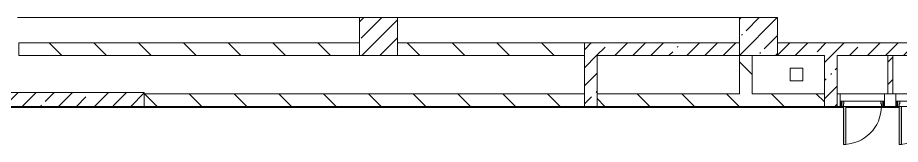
# Model space of a CAD drawing. Header units: millimetres. Extents: x -3902 to 188078, y -8553 to 29000.
# Drawn here: x 103828 to 117766, y 10300 to 12300 of the extents above; entities that cross this region are included whole.
import ezdxf

# ---------------------------------------------------------------- set-up
doc = ezdxf.new("R2010")
doc.units = ezdxf.units.MM
for name, color, linetype, lineweight, true_color in [('A-DOOR-1', 7, 'Continuous', 5, 0xaaaaaa), ('A-DOOR-2', 7, 'Continuous', 5, 0xe2e2e2), ('A-DOOR-FRAM-1', 7, 'Continuous', 5, 0xe2e2e2), ('A-DOOR-FRAM-2', 7, 'Continuous', 5, 0xaaaaaa), ('A-FLOR-2', 7, 'Continuous', 5, 0xaaaaaa)]:
    doc.layers.add(name, color=color, linetype=linetype, lineweight=lineweight, true_color=true_color)
for name, color, linetype, lineweight in [('A-WALL', 7, 'Continuous', 9), ('I-WALL-3', 7, 'Continuous', 5), ('S-COLS-4', 7, 'Continuous', 5)]:
    doc.layers.add(name, color=color, linetype=linetype, lineweight=lineweight)
pattern_1 = [(135, (61067.9, 0), (-353.5534, -353.5534), [])]
pattern_2 = [(45, (61067.9, 0), (-285.1231, 285.1231), []), (45, (61353, 0), (-285.1231, 285.1231), [504.031, -100.806, 16.764, -84.042])]
pattern_3 = [(135, (1951.41, 164.685), (-14.14214, -14.14214), []), (225, (1951.41, 164.685), (14.14214, -14.14214), [])]
pattern_4 = [(45, (-171.384, 164.685), (-14.1421, 14.1421), []), (135, (-171.384, 164.685), (-14.1421, -14.1421), [])]

# ---------------------------------------------------------------- blocks, each defined once
blk = doc.blocks.new('BSC_Колонна _Прямоугольная - 600х600-23205375-3_10_1_птичка')
at = {"layer": 'S-COLS-4'}
h = blk.add_hatch(dxfattribs=at)
h.set_pattern_fill('FP_68', color=256, style=0, pattern_type=2)
h.set_pattern_definition([(45, (-54460, -12000), (-285.123, 285.123), []), (45, (-54174.88, -12000), (-285.123, 285.123), [504.031, -100.806, 16.764, -84.042])])
h.paths.add_polyline_path([(-300, -300), (300, -300), (300, 300), (-300, 300)])
for p, q in [((300, 300), (-300, 300)), ((-300, 300), (-300, -300)), ((300, -300), (300, 300)), ((-300, -300), (300, -300))]:
    blk.add_line(p, q, dxfattribs=at)
blk = doc.blocks.new('110_Дверь_СКБ_1Ст - д-18 700x2100h_Технический шкаф ЭОМ и СС-V112-3_10_1_птичка')
at = {"layer": 'A-DOOR-1'}
h = blk.add_hatch(dxfattribs=at)
h.set_pattern_fill('FP_106', color=256, style=0, pattern_type=2)
h.set_pattern_definition(pattern_3)
h.paths.add_polyline_path([(362.5, 100), (337.5, 100), (337.5, 20), (362.5, 20)])
at = {"layer": 'A-DOOR-2'}
h = blk.add_hatch(color=256, dxfattribs=at)
h.paths.add_polyline_path([(-312.5, 100), (-312.5, 20), (-277.5, 20), (-277.5, 60), (-287.5, 60), (-292.5, 100)])
h.paths.add_polyline_path([(312.5, 100), (312.5, 60), (302.5, 60), (302.5, 20), (337.5, 20), (337.5, 100)])
at = {"layer": 'A-DOOR-FRAM-1'}
blk.add_hatch(color=256, dxfattribs=at).paths.add_polyline_path([(272.5, 700), (272.5, 100), (312.5, 100), (312.5, 700)])
at = {"layer": 'A-DOOR-FRAM-2'}
h = blk.add_hatch(dxfattribs=at)
h.set_pattern_fill('FP_107', color=256, style=0, pattern_type=2)
h.set_pattern_definition(pattern_4)
h.paths.add_polyline_path([(-312.5, 100), (-337.5, 100), (-337.5, 20), (-312.5, 20)])
at = {"layer": 'A-DOOR-1'}
for p, q in [((312.5, 700), (272.5, 700)), ((272.5, 700), (272.5, 100)), ((312.5, 100), (312.5, 700)), ((272.5, 100), (312.5, 100))]:
    blk.add_line(p, q, dxfattribs=at)
blk.add_arc((312.5, 100), 600, 90, 180, dxfattribs=at)
at = {"layer": 'A-DOOR-FRAM-2'}
for p, q in [((-312.5, 100), (-337.5, 100)), ((-337.5, 100), (-337.5, 20)), ((-337.5, 20), (-312.5, 20)), ((-287.5, 100), (-312.5, 100)), ((-312.5, 100), (-312.5, 20)), ((-312.5, 20), (-312.5, 100)), ((-312.5, 20), (-277.5, 20)), ((-287.5, 60), (-287.5, 100)), ((-287.5, 100), (272.5, 100)), ((-277.5, 60), (-287.5, 60)), ((-277.5, 20), (-277.5, 60)), ((302.5, 20), (-277.5, 20)), ((312.5, 60), (302.5, 60)), ((302.5, 60), (302.5, 20)), ((302.5, 20), (337.5, 20)), ((312.5, 100), (312.5, 60)), ((337.5, 100), (312.5, 100)), ((337.5, 20), (337.5, 100)), ((362.5, 100), (337.5, 100)), ((337.5, 100), (337.5, 20)), ((337.5, 20), (362.5, 20)), ((362.5, 20), (362.5, 100))]:
    blk.add_line(p, q, dxfattribs=at)
blk = doc.blocks.new('110_Дверь_СКБ_1Ст - д-18 700x2100h_Технический шкаф ЭОМ и СС-23257539-3_10_1_птичка')
at = {"layer": 'A-DOOR-1'}
h = blk.add_hatch(dxfattribs=at)
h.set_pattern_fill('FP_106', color=256, style=0, pattern_type=2)
h.set_pattern_definition(pattern_3)
h.paths.add_polyline_path([(362.5, 100), (337.5, 100), (337.5, 20), (362.5, 20)])
at = {"layer": 'A-DOOR-2'}
h = blk.add_hatch(color=256, dxfattribs=at)
h.paths.add_polyline_path([(312.5, 100), (312.5, 60), (302.5, 60), (302.5, 20), (337.5, 20), (337.5, 100)])
h.paths.add_polyline_path([(-287.5, 100), (-312.5, 100), (-312.5, 20), (-277.5, 20), (-277.5, 60), (-287.5, 60)])
at = {"layer": 'A-DOOR-FRAM-1'}
blk.add_hatch(color=256, dxfattribs=at).paths.add_polyline_path([(272.5, 700), (272.5, 100), (312.5, 100), (312.5, 700), (281.5, 700)])
at = {"layer": 'A-DOOR-FRAM-2'}
h = blk.add_hatch(dxfattribs=at)
h.set_pattern_fill('FP_107', color=256, style=0, pattern_type=2)
h.set_pattern_definition(pattern_4)
h.paths.add_polyline_path([(-312.5, 100), (-337.5, 100), (-337.5, 20), (-312.5, 20)])
at = {"layer": 'A-DOOR-1'}
for p, q in [((312.5, 700), (272.5, 700)), ((272.5, 700), (272.5, 100)), ((312.5, 100), (312.5, 700)), ((272.5, 100), (312.5, 100))]:
    blk.add_line(p, q, dxfattribs=at)
blk.add_arc((312.5, 100), 600, 90, 180, dxfattribs=at)
at = {"layer": 'A-DOOR-FRAM-2'}
for p, q in [((-312.5, 100), (-337.5, 100)), ((-337.5, 100), (-337.5, 20)), ((-337.5, 20), (-312.5, 20)), ((-287.5, 100), (-312.5, 100)), ((-312.5, 100), (-312.5, 20)), ((-312.5, 20), (-312.5, 100)), ((-312.5, 20), (-277.5, 20)), ((-287.5, 60), (-287.5, 100)), ((-287.5, 100), (272.5, 100)), ((-277.5, 60), (-287.5, 60)), ((-277.5, 20), (-277.5, 60)), ((302.5, 20), (-277.5, 20)), ((312.5, 60), (302.5, 60)), ((302.5, 60), (302.5, 20)), ((302.5, 20), (337.5, 20)), ((312.5, 100), (312.5, 60)), ((337.5, 100), (312.5, 100)), ((337.5, 20), (337.5, 100)), ((362.5, 100), (337.5, 100)), ((337.5, 100), (337.5, 20)), ((337.5, 20), (362.5, 20)), ((362.5, 20), (362.5, 100))]:
    blk.add_line(p, q, dxfattribs=at)

msp = doc.modelspace()

# ---------------------------------------------------------------- hatches: boundary and pattern name
at = {"layer": 'I-WALL-3'}
h = msp.add_hatch(dxfattribs=at)
h.set_pattern_fill('FP_63', color=256, style=0, pattern_type=2)
h.set_pattern_definition(pattern_1)
h.paths.add_polyline_path([(112777.9, 11700), (112777.9, 11900), (109827.9, 11900), (109827.9, 11700)])
h.paths.add_polyline_path([(106750.3, 11700), (109227.9, 11700), (109227.9, 11900), (103847.9, 11900), (103847.9, 11700)])
h = msp.add_hatch(dxfattribs=at)
h.set_pattern_fill('FP_60', color=256, style=0, pattern_type=2)
h.set_pattern_definition(pattern_2)
h.paths.add_polyline_path([(115227.9, 11700), (115227.9, 11900), (112777.9, 11900), (112777.9, 11700), (114208, 11700)])
h = msp.add_hatch(dxfattribs=at)
h.set_pattern_fill('FP_60', color=256, style=0, pattern_type=2)
h.set_pattern_definition(pattern_2)
h.paths.add_polyline_path([(123027.9, 11700), (127227.9, 11700), (127227.9, 11900), (121827.9, 11900), (121827.9, 11700), (122427.9, 11700)])
h.paths.add_polyline_path([(120407.9, 11700), (121227.9, 11700), (121227.9, 11900), (115827.9, 11900), (115827.9, 11700), (120207.9, 11700)])
h = msp.add_hatch(dxfattribs=at)
h.set_pattern_fill('FP_60', color=256, style=0, pattern_type=2)
h.set_pattern_definition(pattern_2)
h.paths.add_polyline_path([(112777.9, 10900), (112977.9, 10900), (112977.9, 11700), (112777.9, 11700), (112777.9, 11100)])
h = msp.add_hatch(dxfattribs=at)
h.set_pattern_fill('FP_63', color=256, style=0, pattern_type=2)
h.set_pattern_definition(pattern_1)
h.paths.add_polyline_path([(115227.9, 11100), (115427.9, 11100), (115427.9, 11700), (115227.9, 11700), (115227.9, 11221)])
h = msp.add_hatch(dxfattribs=at)
h.set_pattern_fill('FP_60', color=256, style=0, pattern_type=2)
h.set_pattern_definition(pattern_2)
h.paths.add_polyline_path([(116567.9, 10900), (116767.9, 10900), (116767.9, 11700), (116567.9, 11700), (116567.9, 11100)])
h = msp.add_hatch(dxfattribs=at)
h.set_pattern_fill('FP_65', color=256, style=0, pattern_type=2)
h.set_pattern_definition([(45, (61067.9, 0), (-176.7767, 176.7767), [])])
h.paths.add_polyline_path([(117647.1, 11100), (117647.1, 11700), (117567.1, 11700), (117567.1, 11100)])
h = msp.add_hatch(dxfattribs=at)
h.set_pattern_fill('FP_60', color=256, style=0, pattern_type=2)
h.set_pattern_definition(pattern_2)
h.paths.add_polyline_path([(105827.9, 10900), (105827.9, 11120), (103447.9, 11120), (103447.9, 10900)])
h = msp.add_hatch(dxfattribs=at)
h.set_pattern_fill('FP_63', color=256, style=0, pattern_type=2)
h.set_pattern_definition(pattern_1)
h.paths.add_polyline_path([(122227.9, 10900), (122227.9, 11100), (120407.9, 11100), (120407.9, 10900), (121665.6, 10900)])
h.paths.add_polyline_path([(118402.9, 10900), (118575.7, 10900), (118575.7, 11100), (118395.7, 11100), (118395.7, 10900)])
h.paths.add_polyline_path([(119275.7, 10900), (119455.7, 10900), (119455.7, 11100), (119275.7, 11100), (119275.7, 10980)])
h.paths.add_polyline_path([(120207.9, 10900), (120207.9, 11100), (120155.7, 11100), (120155.7, 10900)])
h.paths.add_polyline_path([(117695.7, 10900), (117695.7, 11100), (117515.7, 11100), (117515.7, 10900)])
h.paths.add_polyline_path([(116072.4, 10900), (116567.9, 10900), (116567.9, 11100), (112977.9, 11100), (112977.9, 10900), (114208, 10900)])
h.paths.add_polyline_path([(116767.9, 10900), (116815.7, 10900), (116815.7, 11100), (116767.9, 11100), (116767.9, 10980)])
h.paths.add_polyline_path([(110479.2, 10900), (112777.9, 10900), (112777.9, 11100), (105827.9, 11100), (105827.9, 10900), (106750.3, 10900)])
at = {"layer": 'S-COLS-4'}
h = msp.add_hatch(dxfattribs=at)
h.set_pattern_fill('FP_60', color=256, style=0, pattern_type=2)
h.set_pattern_definition(pattern_2)
h.paths.add_polyline_path([(109827.9, 11700), (109827.9, 12300), (109227.9, 12300), (109227.9, 11700)])

# ---------------------------------------------------------------- linework, layer by layer
at = {"layer": 'A-FLOR-2'}
for p, q in [((109227.9, 12300), (103827.9, 12300)), ((115227.9, 12300), (109827.9, 12300)), ((116027.9, 11500), (116227.9, 11500)), ((116027.9, 11300), (116027.9, 11500)), ((116227.9, 11500), (116227.9, 11300)), ((116227.9, 11300), (116027.9, 11300)), ((116865.7, 10880), (103467.9, 10880)), ((117745.7, 10880), (116905.7, 10880))]:
    msp.add_line(p, q, dxfattribs=at)
at = {"layer": 'A-WALL'}
for p, q in [((112777.9, 11700), (112777.9, 11900)), ((117647.1, 11700), (117567.1, 11700)), ((112777.9, 10900), (112777.9, 11100)), ((112977.9, 10900), (112977.9, 11100)), ((116567.9, 10900), (116567.9, 11100)), ((116767.9, 10900), (116767.9, 11100)), ((117567.1, 11100), (117647.1, 11100))]:
    msp.add_line(p, q, dxfattribs=at)
at = {"layer": 'I-WALL-3'}
for p, q in [((109227.9, 11900), (103847.9, 11900)), ((103847.9, 11900), (103847.9, 11700)), ((109227.9, 11700), (109227.9, 11900)), ((115227.9, 11900), (109827.9, 11900)), ((109827.9, 11900), (109827.9, 11700)), ((121227.9, 11900), (115827.9, 11900)), ((103847.9, 11700), (109227.9, 11700)), ((109827.9, 11700), (112777.9, 11700)), ((112777.9, 11700), (112777.9, 11100)), ((112977.9, 11100), (112977.9, 11700)), ((112977.9, 11700), (115227.9, 11700)), ((115227.9, 11700), (115227.9, 11100)), ((115427.9, 11100), (115427.9, 11700)), ((115827.9, 11700), (116567.9, 11700)), ((116567.9, 11700), (116567.9, 11100)), ((116767.9, 11100), (116767.9, 11700)), ((116767.9, 11700), (117567.1, 11700)), ((117567.1, 11700), (117567.1, 11100)), ((117647.1, 11100), (117647.1, 11700)), ((117647.1, 11700), (118447.1, 11700)), ((105827.9, 11120), (103447.9, 11120)), ((105827.9, 10900), (105827.9, 11120)), ((112777.9, 11100), (105827.9, 11100)), ((115227.9, 11100), (112977.9, 11100)), ((116567.9, 11100), (115427.9, 11100)), ((116767.9, 11100), (117567.1, 11100)), ((116815.7, 10980), (116815.7, 11100)), ((117515.7, 11100), (117515.7, 10980)), ((117647.1, 11100), (118447.1, 11100)), ((117695.7, 10980), (117695.7, 11100)), ((103447.9, 10900), (116815.7, 10900)), ((117515.7, 10900), (117695.7, 10900))]:
    msp.add_line(p, q, dxfattribs=at)
at = {"layer": 'S-COLS-4'}
for p, q in [((109827.9, 12300), (109227.9, 12300)), ((109227.9, 12300), (109227.9, 11900)), ((109827.9, 11900), (109827.9, 12300)), ((109227.9, 11900), (109227.9, 11700)), ((109827.9, 11700), (109827.9, 11900)), ((109227.9, 11700), (109827.9, 11700))]:
    msp.add_line(p, q, dxfattribs=at)

# ---------------------------------------------------------------- block references
at = {"layer": 'A-DOOR-1', "rotation": 180}
for name, p in [('110_Дверь_СКБ_1Ст - д-18 700x2100h_Технический шкаф ЭОМ и СС-V112-3_10_1_птичка', (117178.2, 11000)), ('110_Дверь_СКБ_1Ст - д-18 700x2100h_Технический шкаф ЭОМ и СС-23257539-3_10_1_птичка', (118058.2, 11000))]:
    msp.add_blockref(name, p, dxfattribs=at)
at = {"layer": 'S-COLS-4'}
msp.add_blockref('BSC_Колонна _Прямоугольная - 600х600-23205375-3_10_1_птичка', (115527.9, 12000), dxfattribs=at)

doc.saveas('drawing.dxf')
